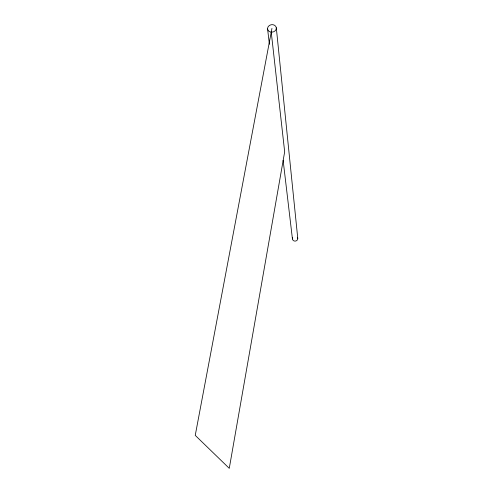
<?xml version="1.0" encoding="UTF-8"?>
<svg xmlns="http://www.w3.org/2000/svg" width="493" height="493" viewBox="0 0 493 493"><rect width="100%" height="100%" fill="white"/><g stroke="black" fill="none" stroke-linecap="round" stroke-linejoin="round"><path stroke-width="0.74" d="M271.945 28.391L195.24 435.374L229.27 468.35L284.671 151.813L271.236 32.144M267.588 28.964L269.394 44.234M283.13 160.293L292.435 238.932M276.308 27.818A4.4 3.747 -9.6 0 1 270.152 31.909A4.4 3.747 -9.6 0 1 269.381 25.463A4.4 3.747 -9.6 0 1 276.308 27.818L297.76 238.298M297.593 237.669A2.681 2.49 -7.8 0 1 295.036 241.114A2.681 2.49 -7.8 0 1 292.651 237.651"/></g></svg>
